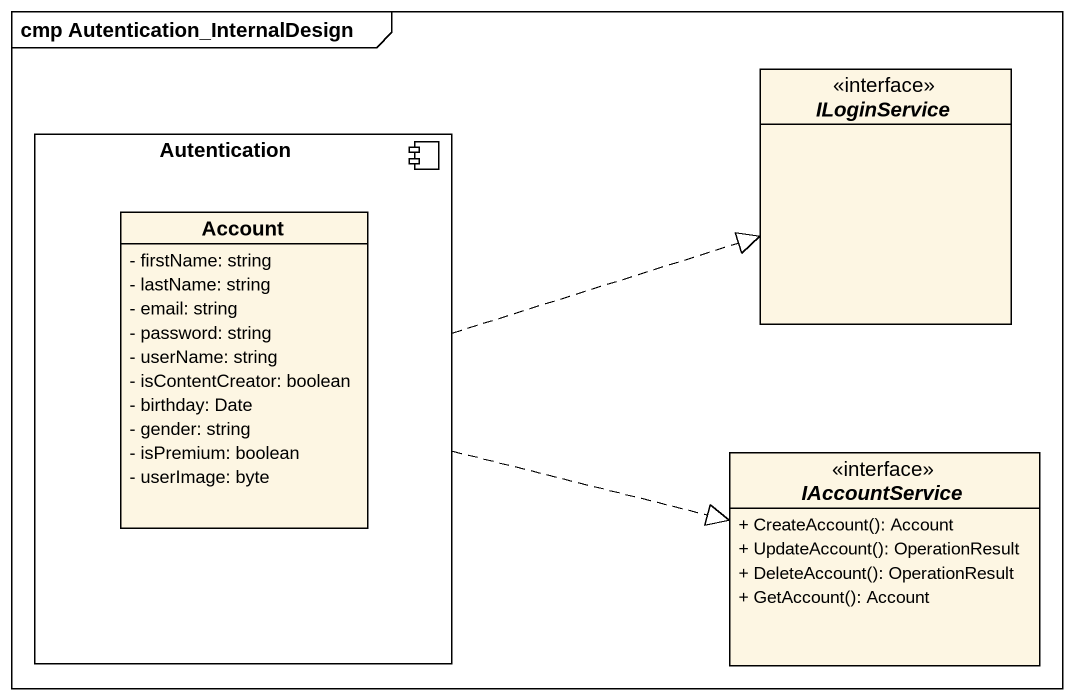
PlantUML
@startuml
mainframe cmp Autentication_InternalDesign
hide circle
hide empty members
skinparam classAttributeIconSize 0
component Autentication {
  class Account {
    - firstName: string
    - lastName: string
    - email: string
    - password: string
    - userName: string
    - isContentCreator: boolean
    - birthday: Date
    - gender: string
    - isPremium: boolean
    - userImage: byte
  }
}
interface ILoginService
interface IAccountService {
  + CreateAccount(): Account
  + UpdateAccount(): OperationResult
  + DeleteAccount(): OperationResult
  + GetAccount(): Account
}
Autentication .right.|> ILoginService
Autentication .right.|> IAccountService
@enduml
